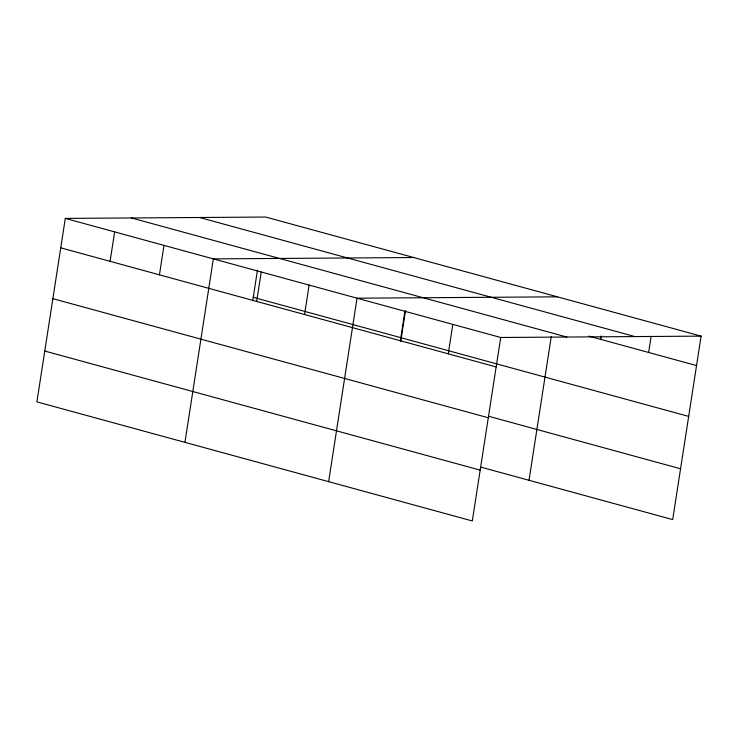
<?xml version="1.0" encoding="UTF-8"?>
<svg xmlns="http://www.w3.org/2000/svg" width="738" height="738" viewBox="0 0 738 738"><rect width="100%" height="100%" fill="white"/><g stroke="black" fill="none" stroke-linecap="round" stroke-linejoin="round"><path stroke-width="1.11" d="M701.1 336.131L265.689 217.046L65.304 218.402L36.9 401.869L472.311 520.954L500.715 337.487L701.1 336.131L672.696 519.598L481.121 467.2M110.091 261.335L114.648 231.898M159.436 274.831L163.993 245.394M184.943 442.357L213.337 258.89L413.732 257.534M252.737 300.726L257.461 270.2M256.676 301.427L261.234 271.99M304.573 314.526L309.13 285.089M328.622 481.656L357.026 298.189L557.411 296.833M400.365 340.725L404.922 311.288M400.771 341.214L405.494 310.698M448.261 353.825L452.818 324.388M529.017 480.3L551.286 336.445M600.75 339.379L601.276 335.974M648.647 352.478L651.1 336.62M199.564 217.498L634.975 336.583M588.776 336.104L696.543 365.578M131.429 217.95L566.839 337.045M65.304 218.402L500.715 337.487M253.263 297.313L688.674 416.398M60.747 247.839L496.157 366.934M488.99 416.37L680.565 468.768M52.878 298.669L488.288 417.754M44.769 351.039L480.18 470.124"/></g></svg>
